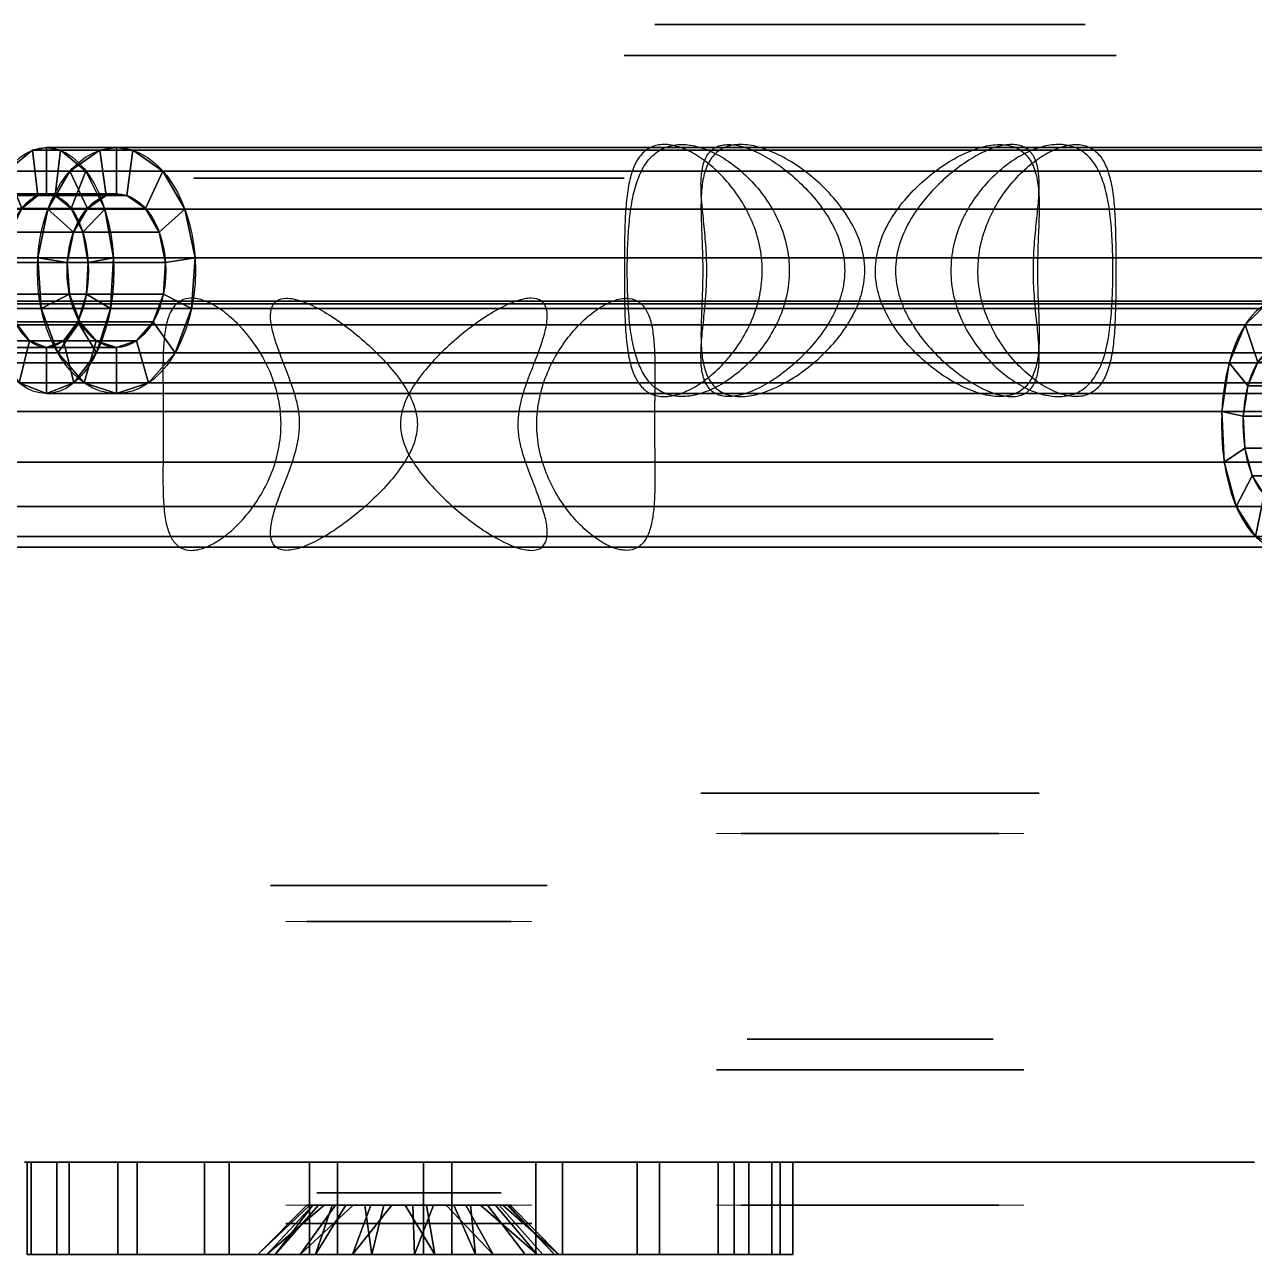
# Model space of a CAD drawing. Header units: millimetres. Extents: x -143 to 264, y -114 to 61.
# Drawn here: x -118.52 to -78.52, y 15.17 to 55.17 of the extents above; entities that cross this region are included whole.
import ezdxf
from ezdxf.lldxf.tags import DXFTag

# ---------------------------------------------------------------- set-up
doc = ezdxf.new("R2010")
doc.units = ezdxf.units.MM
doc.layers.add('1', color=7, linetype='Continuous', true_color=0xffffff)
tags = doc.linetypes.add('DASHED', pattern=[25.72, 12.86, -12.86]).pattern_tags.tags
tags[6:7] = [DXFTag(74, 4), DXFTag(75, 0), DXFTag(340, '0'), DXFTag(46, 0.0), DXFTag(50, 0.0), DXFTag(44, 0.0), DXFTag(45, 0.0)]
tags[4:5] = [DXFTag(74, 4), DXFTag(75, 0), DXFTag(340, '0'), DXFTag(46, 0.0), DXFTag(50, 0.0), DXFTag(44, 0.0), DXFTag(45, 0.0)]

# ---------------------------------------------------------------- blocks, each defined once
blk = doc.blocks.new('UG_SURFACE_013')
at = {"layer": '1', "color": 161, "linetype": 'Continuous', "lineweight": 25}
for points in [[(-1.236068, 3.804226, 32.000002), (-2.676522, 2.972579, 32.000002), (-1.672826, 1.857862, 32.000002), (-0.772542, 2.377641, 32.000002)], [(-2.676522, 2.972579, -32.000002), (-2.676522, 2.972579, 32.000002), (-1.236068, 3.804226, 32.000002), (-1.236068, 3.804226, -32.000002)], [(-0.772542, 2.377641, -32.000002), (-1.672826, 1.857862, -32.000002), (-2.676522, 2.972579, -32.000002), (-1.236068, 3.804226, -32.000002)], [(-0.772542, 2.377641, 32.000002), (0.261321, 2.486305, 32.000002), (0.418114, 3.978088, 32.000002), (-1.236068, 3.804226, 32.000002)], [(-1.236068, 3.804226, -32.000002), (-1.236068, 3.804226, 32.000002), (0.418114, 3.978088, 32.000002), (0.418114, 3.978088, -32.000002)], [(-1.236068, 3.804226, -32.000002), (0.418114, 3.978088, -32.000002), (0.261321, 2.486305, -32.000002), (-0.772542, 2.377641, -32.000002)], [(2, 3.464102, 32.000002), (0.418114, 3.978088, 32.000002), (0.261321, 2.486305, 32.000002), (1.25, 2.165064, 32.000002)], [(1.25, 2.165064, -32.000002), (0.261321, 2.486305, -32.000002), (0.418114, 3.978088, -32.000002), (2, 3.464102, -32.000002)], [(0.418114, 3.978088, -32.000002), (0.418114, 3.978088, 32.000002), (2, 3.464102, 32.000002), (2, 3.464102, -32.000002)], [(1.25, 2.165064, 32.000002), (2.022543, 1.469463, 32.000002), (3.236068, 2.351141, 32.000002), (2, 3.464102, 32.000002)], [(2, 3.464102, -32.000002), (3.236068, 2.351141, -32.000002), (2.022543, 1.469463, -32.000002), (1.25, 2.165064, -32.000002)], [(2, 3.464102, -32.000002), (2, 3.464102, 32.000002), (3.236068, 2.351141, 32.000002), (3.236068, 2.351141, -32.000002)], [(-2.283864, 1.016842, 32.000002), (-1.672826, 1.857862, 32.000002), (-2.676522, 2.972579, 32.000002), (-3.654182, 1.626947, 32.000002)], [(-3.654182, 1.626947, -32.000002), (-3.654182, 1.626947, 32.000002), (-2.676522, 2.972579, 32.000002), (-2.676522, 2.972579, -32.000002)], [(-3.654182, 1.626947, -32.000002), (-2.676522, 2.972579, -32.000002), (-1.672826, 1.857862, -32.000002), (-2.283864, 1.016842, -32.000002)], [(1.25, 2.165064, 39.999999), (0.261321, 2.486305, 39.999999), (-0.772542, 2.377641, 39.999999), (0, 0, 39.999999)], [(-0.772542, 2.377641, 32.000002), (-0.772542, 2.377641, 39.999999), (0.261321, 2.486305, 39.999999), (0.261321, 2.486305, 32.000002)], [(-0.772542, 2.377641, -39.999999), (-0.772542, 2.377641, -32.000002), (0.261321, 2.486305, -32.000002), (0.261321, 2.486305, -39.999999)], [(-0.772542, 2.377641, -39.999999), (0.261321, 2.486305, -39.999999), (1.25, 2.165064, -39.999999), (0, 0, -39.999999)], [(0.261321, 2.486305, 32.000002), (0.261321, 2.486305, 39.999999), (1.25, 2.165064, 39.999999), (1.25, 2.165064, 32.000002)], [(0.261321, 2.486305, -39.999999), (0.261321, 2.486305, -32.000002), (1.25, 2.165064, -32.000002), (1.25, 2.165064, -39.999999)], [(-0.772542, 2.377641, 39.999999), (-1.672826, 1.857862, 39.999999), (-2.283864, 1.016842, 39.999999), (0, 0, 39.999999)], [(-2.283864, 1.016842, -39.999999), (-1.672826, 1.857862, -39.999999), (-0.772542, 2.377641, -39.999999), (0, 0, -39.999999)], [(-1.672826, 1.857862, 32.000002), (-1.672826, 1.857862, 39.999999), (-0.772542, 2.377641, 39.999999), (-0.772542, 2.377641, 32.000002)], [(-1.672826, 1.857862, -39.999999), (-1.672826, 1.857862, -32.000002), (-0.772542, 2.377641, -32.000002), (-0.772542, 2.377641, -39.999999)], [(0, 0, 39.999999), (2.445369, 0.519779, 39.999999), (2.022543, 1.469463, 39.999999), (1.25, 2.165064, 39.999999)], [(1.25, 2.165064, -39.999999), (2.022543, 1.469463, -39.999999), (2.445369, 0.519779, -39.999999), (0, 0, -39.999999)], [(1.25, 2.165064, 32.000002), (1.25, 2.165064, 39.999999), (2.022543, 1.469463, 39.999999), (2.022543, 1.469463, 32.000002)], [(1.25, 2.165064, -39.999999), (1.25, 2.165064, -32.000002), (2.022543, 1.469463, -32.000002), (2.022543, 1.469463, -39.999999)], [(3.91259, 0.831647, 32.000002), (3.236068, 2.351141, 32.000002), (2.022543, 1.469463, 32.000002), (2.445369, 0.519779, 32.000002)], [(2.445369, 0.519779, -32.000002), (2.022543, 1.469463, -32.000002), (3.236068, 2.351141, -32.000002), (3.91259, 0.831647, -32.000002)], [(3.236068, 2.351141, -32.000002), (3.236068, 2.351141, 32.000002), (3.91259, 0.831647, 32.000002), (3.91259, 0.831647, -32.000002)], [(-3.654182, 1.626947, 32.000002), (-4, 0, 32.000002), (-2.5, 0, 32.000002), (-2.283864, 1.016842, 32.000002)], [(-4, 0, -32.000002), (-4, 0, 32.000002), (-3.654182, 1.626947, 32.000002), (-3.654182, 1.626947, -32.000002)], [(-2.283864, 1.016842, -32.000002), (-2.5, 0, -32.000002), (-4, 0, -32.000002), (-3.654182, 1.626947, -32.000002)], [(-2.283864, 1.016842, 32.000002), (-2.283864, 1.016842, 39.999999), (-1.672826, 1.857862, 39.999999), (-1.672826, 1.857862, 32.000002)], [(-2.283864, 1.016842, -39.999999), (-2.283864, 1.016842, -32.000002), (-1.672826, 1.857862, -32.000002), (-1.672826, 1.857862, -39.999999)], [(2.022543, 1.469463, 32.000002), (2.022543, 1.469463, 39.999999), (2.445369, 0.519779, 39.999999), (2.445369, 0.519779, 32.000002)], [(2.022543, 1.469463, -39.999999), (2.022543, 1.469463, -32.000002), (2.445369, 0.519779, -32.000002), (2.445369, 0.519779, -39.999999)], [(-2.283864, 1.016842, 39.999999), (-2.5, 0, 39.999999), (-2.283864, -1.016842, 39.999999), (0, 0, 39.999999)], [(-2.5, 0, 32.000002), (-2.5, 0, 39.999999), (-2.283864, 1.016842, 39.999999), (-2.283864, 1.016842, 32.000002)], [(-2.5, 0, -39.999999), (-2.5, 0, -32.000002), (-2.283864, 1.016842, -32.000002), (-2.283864, 1.016842, -39.999999)], [(-2.283864, -1.016842, -39.999999), (-2.5, 0, -39.999999), (-2.283864, 1.016842, -39.999999), (0, 0, -39.999999)], [(2.445369, 0.519779, 32.000002), (2.5, 0, 32.000002), (4, 0, 32.000002), (3.91259, 0.831647, 32.000002)], [(2.5, 0, -32.000002), (2.445369, 0.519779, -32.000002), (3.91259, 0.831647, -32.000002), (4, 0, -32.000002)], [(4, 0, -32.000002), (3.91259, 0.831647, -32.000002), (3.91259, 0.831647, 32.000002), (4, 0, 32.000002)], [(2.445369, -0.519779, 39.999999), (2.5, 0, 39.999999), (2.445369, 0.519779, 39.999999), (0, 0, 39.999999)], [(2.445369, 0.519779, -39.999999), (2.5, 0, -39.999999), (2.445369, -0.519779, -39.999999), (0, 0, -39.999999)], [(2.5, 0, 32.000002), (2.445369, 0.519779, 32.000002), (2.445369, 0.519779, 39.999999), (2.5, 0, 39.999999)], [(2.5, 0, -39.999999), (2.445369, 0.519779, -39.999999), (2.445369, 0.519779, -32.000002), (2.5, 0, -32.000002)], [(-4, 0, 32.000002), (-3.654182, -1.626947, 32.000002), (-2.283864, -1.016842, 32.000002), (-2.5, 0, 32.000002)], [(-3.654182, -1.626947, -32.000002), (-3.654182, -1.626947, 32.000002), (-4, 0, 32.000002), (-4, 0, -32.000002)], [(-3.654182, -1.626947, -32.000002), (-4, 0, -32.000002), (-2.5, 0, -32.000002), (-2.283864, -1.016842, -32.000002)], [(-2.283864, -1.016842, 32.000002), (-2.283864, -1.016842, 39.999999), (-2.5, 0, 39.999999), (-2.5, 0, 32.000002)], [(-2.283864, -1.016842, -39.999999), (-2.283864, -1.016842, -32.000002), (-2.5, 0, -32.000002), (-2.5, 0, -39.999999)], [(-2.283864, -1.016842, 39.999999), (-1.672826, -1.857862, 39.999999), (-0.772542, -2.377641, 39.999999), (0, 0, 39.999999)], [(-0.772542, -2.377641, -39.999999), (-1.672826, -1.857862, -39.999999), (-2.283864, -1.016842, -39.999999), (0, 0, -39.999999)], [(-0.772542, -2.377641, 39.999999), (0.261321, -2.486305, 39.999999), (1.25, -2.165064, 39.999999), (0, 0, 39.999999)], [(1.25, -2.165064, -39.999999), (0.261321, -2.486305, -39.999999), (-0.772542, -2.377641, -39.999999), (0, 0, -39.999999)], [(1.25, -2.165064, 39.999999), (2.022543, -1.469463, 39.999999), (2.445369, -0.519779, 39.999999), (0, 0, 39.999999)], [(0, 0, -39.999999), (2.445369, -0.519779, -39.999999), (2.022543, -1.469463, -39.999999), (1.25, -2.165064, -39.999999)], [(2.5, 0, 39.999999), (2.445369, -0.519779, 39.999999), (2.445369, -0.519779, 32.000002), (2.5, 0, 32.000002)], [(3.91259, -0.831647, 32.000002), (4, 0, 32.000002), (2.5, 0, 32.000002), (2.445369, -0.519779, 32.000002)], [(4, 0, -32.000002), (3.91259, -0.831647, -32.000002), (2.445369, -0.519779, -32.000002), (2.5, 0, -32.000002)], [(2.5, 0, -32.000002), (2.445369, -0.519779, -32.000002), (2.445369, -0.519779, -39.999999), (2.5, 0, -39.999999)], [(4, 0, 32.000002), (3.91259, -0.831647, 32.000002), (3.91259, -0.831647, -32.000002), (4, 0, -32.000002)], [(2.445369, -0.519779, 32.000002), (2.445369, -0.519779, 39.999999), (2.022543, -1.469463, 39.999999), (2.022543, -1.469463, 32.000002)], [(2.445369, -0.519779, 32.000002), (2.022543, -1.469463, 32.000002), (3.236068, -2.351141, 32.000002), (3.91259, -0.831647, 32.000002)], [(3.91259, -0.831647, -32.000002), (3.236068, -2.351141, -32.000002), (2.022543, -1.469463, -32.000002), (2.445369, -0.519779, -32.000002)], [(2.445369, -0.519779, -39.999999), (2.445369, -0.519779, -32.000002), (2.022543, -1.469463, -32.000002), (2.022543, -1.469463, -39.999999)], [(-1.672826, -1.857862, 32.000002), (-2.283864, -1.016842, 32.000002), (-3.654182, -1.626947, 32.000002), (-2.676522, -2.972579, 32.000002)], [(-2.676522, -2.972579, -32.000002), (-3.654182, -1.626947, -32.000002), (-2.283864, -1.016842, -32.000002), (-1.672826, -1.857862, -32.000002)], [(-1.672826, -1.857862, 32.000002), (-1.672826, -1.857862, 39.999999), (-2.283864, -1.016842, 39.999999), (-2.283864, -1.016842, 32.000002)], [(-1.672826, -1.857862, -39.999999), (-1.672826, -1.857862, -32.000002), (-2.283864, -1.016842, -32.000002), (-2.283864, -1.016842, -39.999999)], [(3.91259, -0.831647, -32.000002), (3.91259, -0.831647, 32.000002), (3.236068, -2.351141, 32.000002), (3.236068, -2.351141, -32.000002)], [(2.022543, -1.469463, 32.000002), (2.022543, -1.469463, 39.999999), (1.25, -2.165064, 39.999999), (1.25, -2.165064, 32.000002)], [(2, -3.464102, 32.000002), (3.236068, -2.351141, 32.000002), (2.022543, -1.469463, 32.000002), (1.25, -2.165064, 32.000002)], [(1.25, -2.165064, -32.000002), (2.022543, -1.469463, -32.000002), (3.236068, -2.351141, -32.000002), (2, -3.464102, -32.000002)], [(2.022543, -1.469463, -39.999999), (2.022543, -1.469463, -32.000002), (1.25, -2.165064, -32.000002), (1.25, -2.165064, -39.999999)], [(-2.676522, -2.972579, -32.000002), (-2.676522, -2.972579, 32.000002), (-3.654182, -1.626947, 32.000002), (-3.654182, -1.626947, -32.000002)], [(-0.772542, -2.377641, 32.000002), (-1.672826, -1.857862, 32.000002), (-2.676522, -2.972579, 32.000002), (-1.236068, -3.804226, 32.000002)], [(-1.236068, -3.804226, -32.000002), (-2.676522, -2.972579, -32.000002), (-1.672826, -1.857862, -32.000002), (-0.772542, -2.377641, -32.000002)], [(-0.772542, -2.377641, 32.000002), (-0.772542, -2.377641, 39.999999), (-1.672826, -1.857862, 39.999999), (-1.672826, -1.857862, 32.000002)], [(-0.772542, -2.377641, -39.999999), (-0.772542, -2.377641, -32.000002), (-1.672826, -1.857862, -32.000002), (-1.672826, -1.857862, -39.999999)], [(-1.236068, -3.804226, 32.000002), (0.418114, -3.978088, 32.000002), (0.261321, -2.486305, 32.000002), (-0.772542, -2.377641, 32.000002)], [(-0.772542, -2.377641, -32.000002), (0.261321, -2.486305, -32.000002), (0.418114, -3.978088, -32.000002), (-1.236068, -3.804226, -32.000002)], [(0.261321, -2.486305, 32.000002), (0.261321, -2.486305, 39.999999), (-0.772542, -2.377641, 39.999999), (-0.772542, -2.377641, 32.000002)], [(0.261321, -2.486305, -39.999999), (0.261321, -2.486305, -32.000002), (-0.772542, -2.377641, -32.000002), (-0.772542, -2.377641, -39.999999)], [(1.25, -2.165064, 32.000002), (1.25, -2.165064, 39.999999), (0.261321, -2.486305, 39.999999), (0.261321, -2.486305, 32.000002)], [(1.25, -2.165064, 32.000002), (0.261321, -2.486305, 32.000002), (0.418114, -3.978088, 32.000002), (2, -3.464102, 32.000002)], [(2, -3.464102, -32.000002), (0.418114, -3.978088, -32.000002), (0.261321, -2.486305, -32.000002), (1.25, -2.165064, -32.000002)], [(1.25, -2.165064, -39.999999), (1.25, -2.165064, -32.000002), (0.261321, -2.486305, -32.000002), (0.261321, -2.486305, -39.999999)], [(3.236068, -2.351141, -32.000002), (3.236068, -2.351141, 32.000002), (2, -3.464102, 32.000002), (2, -3.464102, -32.000002)], [(-1.236068, -3.804226, -32.000002), (-1.236068, -3.804226, 32.000002), (-2.676522, -2.972579, 32.000002), (-2.676522, -2.972579, -32.000002)], [(2, -3.464102, -32.000002), (2, -3.464102, 32.000002), (0.418114, -3.978088, 32.000002), (0.418114, -3.978088, -32.000002)], [(0.418114, -3.978088, -32.000002), (0.418114, -3.978088, 32.000002), (-1.236068, -3.804226, 32.000002), (-1.236068, -3.804226, -32.000002)]]:
    blk.add_3dface(points, dxfattribs=at)
blk = doc.blocks.new('1060-0319_001_BODY')
at = {"layer": '1', "color": 161, "linetype": 'Continuous', "lineweight": 25}
for centre, radius in [((0, 0, 32), 4), ((0, 0, -32), 4), ((0, 0, -32), 2.5), ((0, 0, 40), 2.5), ((0, 0, -40), 2.5), ((0, 0, 32), 2.5)]:
    blk.add_circle(centre, radius, dxfattribs=at)
blk.add_blockref('UG_SURFACE_013', (0, 0), dxfattribs=at)
blk = doc.blocks.new('1059-0319_BODY')
at = {"layer": '1', "color": 51, "linetype": 'Continuous', "lineweight": 13}
blk.add_blockref('1060-0319_001_BODY', (0, 0), dxfattribs=at)
blk.add_blockref('1060-0319_001_BODY', (0, 0), dxfattribs=at)
blk.add_blockref('1060-0319_001_BODY', (0, 0), dxfattribs=at)
blk.add_blockref('1060-0319_001_BODY', (0, 0), dxfattribs=at)
blk.add_blockref('1060-0319_001_BODY', (0, 0), dxfattribs=at)
blk.add_blockref('1060-0319_001_BODY', (0, 0), dxfattribs=at)
blk = doc.blocks.new('3025-03')
at = {"layer": '1', "color": 71, "linetype": 'Continuous', "lineweight": 25}
for centre, radius in [((0, 0, 3), 12.5), ((0, 0, 3), 8), ((0, 0, 40), 7)]:
    blk.add_circle(centre, radius, dxfattribs=at)
at = {"layer": '1', "color": 71, "linetype": 'Continuous', "lineweight": 25, "extrusion": (0, 0, -1)}
for centre, radius in [((0, 0, -39), 8), ((0, 0, -15), 5.5), ((0, 0, -40), 5.5), ((0, 0, -1.6), 4.188), ((0, 0, -13.688), 4.188)]:
    blk.add_circle(centre, radius, dxfattribs=at)
at = {"layer": '1', "color": 51, "linetype": 'DASHED', "lineweight": 13}
for centre in [(0, 0, 13.688), (0, 0, 1.6)]:
    blk.add_circle(centre, 5, dxfattribs=at)
at = {"layer": '1', "color": 71, "linetype": 'Continuous', "lineweight": 25}
for points, knots in [([(-8, 0, 36.1), (-8, 0.276, 36.1), (-7.986, 0.546, 36.072), (-7.932, 1.077, 35.965), (-7.891, 1.34, 35.884), (-7.791, 1.835, 35.676), (-7.731, 2.068, 35.55), (-7.599, 2.51, 35.253), (-7.528, 2.715, 35.083), (-7.384, 3.086, 34.712), (-7.31, 3.255, 34.507), (-7.171, 3.551, 34.067), (-7.106, 3.676, 33.835), (-6.996, 3.882, 33.345), (-6.949, 3.964, 33.083), (-6.887, 4.072, 32.552), (-6.87, 4.099, 32.283), (-6.869, 4.1, 31.874), (-6.873, 4.094, 31.736), (-6.889, 4.067, 31.463), (-6.901, 4.047, 31.328), (-6.947, 3.967, 30.93), (-6.993, 3.888, 30.67), (-7.104, 3.681, 30.174), (-7.169, 3.555, 29.941), (-7.307, 3.261, 29.5), (-7.381, 3.091, 29.294), (-7.526, 2.721, 28.922), (-7.597, 2.518, 28.754), (-7.73, 2.075, 28.454), (-7.789, 1.841, 28.327), (-7.889, 1.35, 28.12), (-7.93, 1.09, 28.038), (-7.985, 0.555, 27.929), (-8, 0.285, 27.901), (-8, -0.26, 27.899), (-7.986, -0.537, 27.926), (-7.933, -1.07, 28.033), (-7.893, -1.328, 28.111), (-7.792, -1.829, 28.32), (-7.733, -2.063, 28.447), (-7.602, -2.503, 28.742), (-7.529, -2.711, 28.913), (-7.385, -3.083, 29.285), (-7.312, -3.25, 29.487), (-7.173, -3.547, 29.926), (-7.107, -3.675, 30.163), (-6.996, -3.881, 30.653), (-6.951, -3.961, 30.908), (-6.887, -4.071, 31.445), (-6.87, -4.099, 31.717), (-6.869, -4.1, 32.125), (-6.873, -4.094, 32.261), (-6.889, -4.067, 32.533), (-6.901, -4.047, 32.67), (-6.947, -3.967, 33.071), (-6.993, -3.888, 33.328), (-7.104, -3.681, 33.825), (-7.169, -3.554, 34.061), (-7.307, -3.26, 34.5), (-7.382, -3.091, 34.707), (-7.527, -2.718, 35.081), (-7.598, -2.515, 35.249), (-7.729, -2.076, 35.545), (-7.79, -1.837, 35.675), (-7.89, -1.344, 35.883), (-7.93, -1.087, 35.963), (-7.985, -0.553, 36.072), (-8, -0.276, 36.1), (-8, 0, 36.1)], [0, 0, 0, 0, 0.03125, 0.03125, 0.0625, 0.0625, 0.09375, 0.09375, 0.125, 0.125, 0.15625, 0.15625, 0.1875, 0.1875, 0.21875, 0.21875, 0.25, 0.25, 0.265625, 0.265625, 0.28125, 0.28125, 0.3125, 0.3125, 0.34375, 0.34375, 0.375, 0.375, 0.40625, 0.40625, 0.4375, 0.4375, 0.46875, 0.46875, 0.5, 0.5, 0.53125, 0.53125, 0.5625, 0.5625, 0.59375, 0.59375, 0.625, 0.625, 0.65625, 0.65625, 0.6875, 0.6875, 0.71875, 0.71875, 0.75, 0.75, 0.765625, 0.765625, 0.78125, 0.78125, 0.8125, 0.8125, 0.84375, 0.84375, 0.875, 0.875, 0.90625, 0.90625, 0.9375, 0.9375, 0.96875, 0.96875, 1, 1, 1, 1]), ([(-5.5, 0, 36.1), (-5.5, -0.284, 36.1), (-5.478, -0.561, 36.071), (-5.395, -1.103, 35.958), (-5.333, -1.37, 35.874), (-5.181, -1.865, 35.661), (-5.089, -2.099, 35.532), (-4.887, -2.534, 35.234), (-4.778, -2.732, 35.068), (-4.552, -3.094, 34.703), (-4.435, -3.258, 34.502), (-4.21, -3.544, 34.077), (-4.101, -3.667, 33.852), (-3.906, -3.874, 33.367), (-3.821, -3.957, 33.108), (-3.701, -4.069, 32.571), (-3.667, -4.1, 32.287), (-3.666, -4.1, 31.867), (-3.674, -4.093, 31.728), (-3.705, -4.065, 31.45), (-3.728, -4.044, 31.31), (-3.817, -3.961, 30.905), (-3.901, -3.879, 30.647), (-4.096, -3.673, 30.159), (-4.205, -3.55, 29.932), (-4.43, -3.265, 29.506), (-4.548, -3.101, 29.305), (-4.774, -2.74, 28.939), (-4.883, -2.543, 28.773), (-5.084, -2.113, 28.476), (-5.177, -1.876, 28.345), (-5.33, -1.381, 28.13), (-5.392, -1.12, 28.046), (-5.477, -0.571, 27.93), (-5.499, -0.294, 27.901), (-5.501, 0.266, 27.899), (-5.479, 0.551, 27.928), (-5.397, 1.095, 28.039), (-5.336, 1.36, 28.123), (-5.183, 1.859, 28.336), (-5.092, 2.092, 28.464), (-4.89, 2.528, 28.762), (-4.78, 2.729, 28.929), (-4.555, 3.091, 29.294), (-4.437, 3.255, 29.494), (-4.211, 3.543, 29.921), (-4.102, 3.667, 30.147), (-3.956, 3.821, 30.508), (-3.911, 3.868, 30.633), (-3.828, 3.949, 30.89), (-3.792, 3.984, 31.024), (-3.731, 4.041, 31.293), (-3.708, 4.063, 31.43), (-3.675, 4.092, 31.708), (-3.666, 4.1, 31.851), (-3.666, 4.1, 32.276), (-3.698, 4.072, 32.553), (-3.818, 3.96, 33.099), (-3.902, 3.879, 33.355), (-4.096, 3.673, 33.841), (-4.207, 3.547, 34.072), (-4.433, 3.261, 34.499), (-4.549, 3.099, 34.696), (-4.775, 2.738, 35.063), (-4.886, 2.536, 35.232), (-5.086, 2.106, 35.528), (-5.177, 1.875, 35.656), (-5.331, 1.379, 35.871), (-5.393, 1.112, 35.956), (-5.456, 0.704, 36.041), (-5.473, 0.566, 36.063), (-5.494, 0.285, 36.092), (-5.5, 0.142, 36.1), (-5.5, 0, 36.1)], [0, 0, 0, 0, 0.03125, 0.03125, 0.0625, 0.0625, 0.09375, 0.09375, 0.125, 0.125, 0.15625, 0.15625, 0.1875, 0.1875, 0.21875, 0.21875, 0.25, 0.25, 0.265625, 0.265625, 0.28125, 0.28125, 0.3125, 0.3125, 0.34375, 0.34375, 0.375, 0.375, 0.40625, 0.40625, 0.4375, 0.4375, 0.46875, 0.46875, 0.5, 0.5, 0.53125, 0.53125, 0.5625, 0.5625, 0.59375, 0.59375, 0.625, 0.625, 0.65625, 0.65625, 0.6875, 0.6875, 0.703125, 0.703125, 0.71875, 0.71875, 0.734375, 0.734375, 0.75, 0.75, 0.78125, 0.78125, 0.8125, 0.8125, 0.84375, 0.84375, 0.875, 0.875, 0.90625, 0.90625, 0.9375, 0.9375, 0.96875, 0.96875, 0.984375, 0.984375, 1, 1, 1, 1]), ([(5.5, 0, 36.1), (5.5, 0.284, 36.1), (5.478, 0.561, 36.071), (5.395, 1.103, 35.958), (5.333, 1.37, 35.874), (5.181, 1.865, 35.661), (5.089, 2.099, 35.532), (4.887, 2.534, 35.234), (4.778, 2.732, 35.068), (4.552, 3.094, 34.703), (4.435, 3.258, 34.502), (4.21, 3.544, 34.077), (4.101, 3.667, 33.852), (3.906, 3.874, 33.367), (3.821, 3.957, 33.108), (3.701, 4.069, 32.571), (3.667, 4.1, 32.287), (3.666, 4.1, 31.867), (3.674, 4.093, 31.728), (3.705, 4.065, 31.45), (3.728, 4.044, 31.31), (3.817, 3.961, 30.905), (3.901, 3.879, 30.647), (4.096, 3.673, 30.159), (4.205, 3.55, 29.932), (4.43, 3.265, 29.506), (4.548, 3.101, 29.305), (4.774, 2.74, 28.939), (4.883, 2.543, 28.773), (5.084, 2.113, 28.476), (5.177, 1.876, 28.345), (5.33, 1.381, 28.13), (5.392, 1.12, 28.046), (5.477, 0.571, 27.93), (5.499, 0.294, 27.901), (5.501, -0.266, 27.899), (5.479, -0.551, 27.928), (5.397, -1.095, 28.039), (5.336, -1.36, 28.123), (5.183, -1.859, 28.336), (5.092, -2.092, 28.464), (4.89, -2.528, 28.762), (4.78, -2.729, 28.929), (4.555, -3.091, 29.294), (4.437, -3.255, 29.494), (4.211, -3.543, 29.921), (4.102, -3.667, 30.147), (3.956, -3.821, 30.508), (3.911, -3.868, 30.633), (3.828, -3.949, 30.89), (3.792, -3.984, 31.024), (3.731, -4.041, 31.293), (3.708, -4.063, 31.43), (3.675, -4.092, 31.708), (3.666, -4.1, 31.851), (3.666, -4.1, 32.276), (3.698, -4.072, 32.553), (3.818, -3.96, 33.099), (3.902, -3.879, 33.355), (4.096, -3.673, 33.841), (4.207, -3.547, 34.072), (4.433, -3.261, 34.499), (4.549, -3.099, 34.696), (4.775, -2.738, 35.063), (4.886, -2.536, 35.232), (5.086, -2.106, 35.528), (5.177, -1.875, 35.656), (5.331, -1.379, 35.871), (5.393, -1.112, 35.956), (5.456, -0.704, 36.041), (5.473, -0.566, 36.063), (5.494, -0.285, 36.092), (5.5, -0.142, 36.1), (5.5, 0, 36.1)], [0, 0, 0, 0, 0.03125, 0.03125, 0.0625, 0.0625, 0.09375, 0.09375, 0.125, 0.125, 0.15625, 0.15625, 0.1875, 0.1875, 0.21875, 0.21875, 0.25, 0.25, 0.265625, 0.265625, 0.28125, 0.28125, 0.3125, 0.3125, 0.34375, 0.34375, 0.375, 0.375, 0.40625, 0.40625, 0.4375, 0.4375, 0.46875, 0.46875, 0.5, 0.5, 0.53125, 0.53125, 0.5625, 0.5625, 0.59375, 0.59375, 0.625, 0.625, 0.65625, 0.65625, 0.6875, 0.6875, 0.703125, 0.703125, 0.71875, 0.71875, 0.734375, 0.734375, 0.75, 0.75, 0.78125, 0.78125, 0.8125, 0.8125, 0.84375, 0.84375, 0.875, 0.875, 0.90625, 0.90625, 0.9375, 0.9375, 0.96875, 0.96875, 0.984375, 0.984375, 1, 1, 1, 1]), ([(8, 0, 27.9), (8, 0.276, 27.9), (7.986, 0.546, 27.928), (7.932, 1.077, 28.035), (7.891, 1.34, 28.116), (7.791, 1.835, 28.324), (7.731, 2.068, 28.45), (7.599, 2.51, 28.747), (7.528, 2.715, 28.917), (7.384, 3.086, 29.288), (7.31, 3.255, 29.493), (7.171, 3.551, 29.933), (7.106, 3.676, 30.165), (6.996, 3.882, 30.655), (6.949, 3.964, 30.917), (6.887, 4.072, 31.448), (6.87, 4.099, 31.717), (6.869, 4.1, 32.126), (6.873, 4.094, 32.264), (6.889, 4.067, 32.537), (6.901, 4.047, 32.672), (6.947, 3.967, 33.07), (6.993, 3.888, 33.33), (7.104, 3.681, 33.826), (7.169, 3.555, 34.059), (7.307, 3.261, 34.5), (7.381, 3.091, 34.706), (7.526, 2.721, 35.078), (7.597, 2.518, 35.246), (7.73, 2.075, 35.546), (7.789, 1.841, 35.673), (7.889, 1.35, 35.88), (7.93, 1.09, 35.962), (7.985, 0.555, 36.071), (8, 0.285, 36.099), (8, -0.26, 36.101), (7.986, -0.537, 36.074), (7.933, -1.07, 35.967), (7.893, -1.328, 35.889), (7.792, -1.829, 35.68), (7.733, -2.063, 35.553), (7.602, -2.503, 35.258), (7.529, -2.711, 35.087), (7.385, -3.083, 34.715), (7.312, -3.25, 34.513), (7.173, -3.547, 34.074), (7.107, -3.675, 33.837), (6.996, -3.881, 33.347), (6.951, -3.961, 33.092), (6.887, -4.071, 32.555), (6.87, -4.099, 32.283), (6.869, -4.1, 31.875), (6.873, -4.094, 31.739), (6.889, -4.067, 31.467), (6.901, -4.047, 31.33), (6.947, -3.967, 30.929), (6.993, -3.888, 30.672), (7.104, -3.681, 30.175), (7.169, -3.554, 29.939), (7.307, -3.26, 29.5), (7.382, -3.091, 29.293), (7.527, -2.718, 28.919), (7.598, -2.515, 28.751), (7.729, -2.076, 28.455), (7.79, -1.837, 28.325), (7.89, -1.344, 28.117), (7.93, -1.087, 28.037), (7.985, -0.553, 27.928), (8, -0.276, 27.9), (8, 0, 27.9)], [0, 0, 0, 0, 0.03125, 0.03125, 0.0625, 0.0625, 0.09375, 0.09375, 0.125, 0.125, 0.15625, 0.15625, 0.1875, 0.1875, 0.21875, 0.21875, 0.25, 0.25, 0.265625, 0.265625, 0.28125, 0.28125, 0.3125, 0.3125, 0.34375, 0.34375, 0.375, 0.375, 0.40625, 0.40625, 0.4375, 0.4375, 0.46875, 0.46875, 0.5, 0.5, 0.53125, 0.53125, 0.5625, 0.5625, 0.59375, 0.59375, 0.625, 0.625, 0.65625, 0.65625, 0.6875, 0.6875, 0.71875, 0.71875, 0.75, 0.75, 0.765625, 0.765625, 0.78125, 0.78125, 0.8125, 0.8125, 0.84375, 0.84375, 0.875, 0.875, 0.90625, 0.90625, 0.9375, 0.9375, 0.96875, 0.96875, 1, 1, 1, 1])]:
    blk.add_open_spline(points, degree=3, knots=knots, dxfattribs=at)
at = {"layer": '1', "color": 71, "linetype": 'Continuous', "lineweight": 13, "extrusion": (-1, 0, 0), "rotation": 90}
blk.add_blockref('1059-0319_BODY', (0, 32), dxfattribs=at)
blk.add_blockref('1059-0319_BODY', (0, 32), dxfattribs=at)
blk = doc.blocks.new('3048-03_d12x047')
at = {"layer": '1', "color": 21, "linetype": 'Continuous', "lineweight": 25, "extrusion": (0, 0, -1)}
blk.add_circle((0, 0, -56), 5, dxfattribs=at)
at = {"layer": '1', "color": 51, "linetype": 'DASHED', "lineweight": 13}
blk.add_circle((0, 0, 56), 4.08, dxfattribs=at)
at = {"layer": '1', "color": 21, "linetype": 'Continuous', "lineweight": 25}
blk.add_circle((0, 0, 57), 4, dxfattribs=at)
blk = doc.blocks.new('UG_SURFACE_026')
at = {"layer": '1', "color": 71, "linetype": 'Continuous', "lineweight": 25}
for points in [[(-4.566763, 11.635922), (-4.566763, 11.635922, 3), (-0.934126, 12.465048, 3), (-0.934126, 12.465048)], [(-0.934126, 12.465048), (-0.934126, 12.465048, 3), (2.781512, 12.186599, 3), (2.781512, 12.186599)], [(2.781512, 12.186599), (2.781512, 12.186599, 3), (6.25, 10.825317, 3), (6.25, 10.825317)], [(-7.793623, 9.772894), (-7.793623, 9.772894, 3), (-4.566763, 11.635922, 3), (-4.566763, 11.635922)], [(6.25, 10.825317), (6.25, 10.825317, 3), (9.163149, 8.502159, 3), (9.163149, 8.502159)], [(-10.327985, 7.041501), (-10.327985, 7.041501, 3), (-7.793623, 9.772894, 3), (-7.793623, 9.772894)], [(9.163149, 8.502159), (9.163149, 8.502159, 3), (11.26211, 5.423547, 3), (11.26211, 5.423547)], [(-11.94466, 3.68444), (-11.94466, 3.68444, 3), (-10.327985, 7.041501, 3), (-10.327985, 7.041501)], [(11.26211, 5.423547), (11.26211, 5.423547, 3), (12.360386, 1.863028, 3), (12.360386, 1.863028)], [(-0.339809, 3.233065, 1.6), (-1.027018, 3.160836, 1.6), (-1.521445, 4.682527), (0.514646, 4.896529)], [(0.514646, 4.896529), (0.3474, 3.305294, 1.6), (-0.339809, 3.233065, 1.6)], [(1.004575, 3.091764, 1.6), (0.3474, 3.305294, 1.6), (0.514646, 4.896529), (2.46175, 4.263876)], [(-1.625437, 2.815339, 1.6), (-2.223856, 2.469842, 1.6), (-3.294464, 3.658873), (-1.521445, 4.682527)], [(-1.521445, 4.682527), (-1.027018, 3.160836, 1.6), (-1.625437, 2.815339, 1.6)], [(2.46175, 4.263876), (1.66175, 2.878235, 1.6), (1.004575, 3.091764, 1.6)], [(2.175259, 2.41587, 1.6), (1.66175, 2.878235, 1.6), (2.46175, 4.263876), (3.983195, 2.893961)], [(-12.5, 0), (-12.5, 0, 3), (-11.94466, 3.68444, 3), (-11.94466, 3.68444)], [(-2.630012, 1.910815, 1.6), (-3.036168, 1.351789, 1.6), (-4.497841, 2.002568), (-3.294464, 3.658873)], [(-3.294464, 3.658873), (-2.223856, 2.469842, 1.6), (-2.630012, 1.910815, 1.6)], [(3.983195, 2.893961), (2.688768, 1.953504, 1.6), (2.175259, 2.41587, 1.6)], [(2.969821, 1.322249, 1.6), (2.688768, 1.953504, 1.6), (3.983195, 2.893961), (4.81591, 1.023653)], [(-3.179834, 0.675895, 1.6), (-3.3235, 0, 1.6), (-4.9235, 0), (-4.497841, 2.002568)], [(-4.497841, 2.002568), (-3.036168, 1.351789, 1.6), (-3.179834, 0.675895, 1.6)], [(12.5, 0), (12.360386, 1.863028), (12.360386, 1.863028, 3), (12.5, 0, 3)], [(4.81591, 1.023653), (3.250874, 0.690994, 1.6), (2.969821, 1.322249, 1.6)], [(3.3235, 0, 1.6), (3.250874, 0.690994, 1.6), (4.81591, 1.023653), (4.9235, 0)], [(-11.94466, -3.68444), (-11.94466, -3.68444, 3), (-12.5, 0, 3), (-12.5, 0)], [(-4.9235, 0), (-3.3235, 0, 1.6), (-3.179834, -0.675895, 1.6)], [(-3.179834, -0.675895, 1.6), (-3.036168, -1.351789, 1.6), (-4.497841, -2.002568), (-4.9235, 0)], [(4.9235, 0), (4.81591, -1.023653), (3.250874, -0.690994, 1.6), (3.3235, 0, 1.6)], [(12.5, 0, 3), (12.360386, -1.863028, 3), (12.360386, -1.863028), (12.5, 0)], [(2.969821, -1.322249, 1.6), (3.250874, -0.690994, 1.6), (4.81591, -1.023653), (3.983195, -2.893961)], [(-4.497841, -2.002568), (-3.036168, -1.351789, 1.6), (-2.630012, -1.910815, 1.6)], [(3.983195, -2.893961), (2.688768, -1.953504, 1.6), (2.969821, -1.322249, 1.6)], [(-2.630012, -1.910815, 1.6), (-2.223856, -2.469842, 1.6), (-3.294464, -3.658873), (-4.497841, -2.002568)], [(2.175259, -2.41587, 1.6), (2.688768, -1.953504, 1.6), (3.983195, -2.893961), (2.46175, -4.263876)], [(12.360386, -1.863028), (12.360386, -1.863028, 3), (11.26211, -5.423547, 3), (11.26211, -5.423547)], [(-3.294464, -3.658873), (-2.223856, -2.469842, 1.6), (-1.625437, -2.815339, 1.6)], [(2.46175, -4.263876), (1.66175, -2.878235, 1.6), (2.175259, -2.41587, 1.6)], [(-1.625437, -2.815339, 1.6), (-1.027018, -3.160836, 1.6), (-1.521445, -4.682527), (-3.294464, -3.658873)], [(-1.521445, -4.682527), (-1.027018, -3.160836, 1.6), (-0.339809, -3.233065, 1.6)], [(0.514646, -4.896529), (0.3474, -3.305294, 1.6), (1.004575, -3.091764, 1.6)], [(1.004575, -3.091764, 1.6), (1.66175, -2.878235, 1.6), (2.46175, -4.263876), (0.514646, -4.896529)], [(-0.339809, -3.233065, 1.6), (0.3474, -3.305294, 1.6), (0.514646, -4.896529), (-1.521445, -4.682527)], [(-10.327985, -7.041501), (-10.327985, -7.041501, 3), (-11.94466, -3.68444, 3), (-11.94466, -3.68444)], [(11.26211, -5.423547), (11.26211, -5.423547, 3), (9.163149, -8.502159, 3), (9.163149, -8.502159)], [(-7.793623, -9.772894), (-7.793623, -9.772894, 3), (-10.327985, -7.041501, 3), (-10.327985, -7.041501)], [(9.163149, -8.502159), (9.163149, -8.502159, 3), (6.25, -10.825317, 3), (6.25, -10.825317)], [(-4.566763, -11.635922), (-4.566763, -11.635922, 3), (-7.793623, -9.772894, 3), (-7.793623, -9.772894)], [(6.25, -10.825317), (6.25, -10.825317, 3), (2.781512, -12.186599, 3), (2.781512, -12.186599)], [(-0.934126, -12.465048), (-0.934126, -12.465048, 3), (-4.566763, -11.635922, 3), (-4.566763, -11.635922)], [(2.781512, -12.186599), (2.781512, -12.186599, 3), (-0.934126, -12.465048, 3), (-0.934126, -12.465048)]]:
    blk.add_3dface(points, dxfattribs=at)
blk = doc.blocks.new('3025-02_BODY')
at = {"layer": '1', "color": 71, "linetype": 'Continuous', "lineweight": 25}
for centre, radius in [((0, 0, 3), 12.5), ((0, 0, 3), 8), ((0, 0, 35), 7)]:
    blk.add_circle(centre, radius, dxfattribs=at)
at = {"layer": '1', "color": 71, "linetype": 'Continuous', "lineweight": 25, "extrusion": (0, 0, -1)}
for centre, radius in [((0, 0, -34), 8), ((0, 0, -12), 4.5), ((0, 0, -35), 4.5), ((0, 0, -10.823), 3.324), ((0, 0, -1.6), 3.324)]:
    blk.add_circle(centre, radius, dxfattribs=at)
at = {"layer": '1', "color": 51, "linetype": 'DASHED', "lineweight": 13}
for centre in [(0, 0, 10.823), (0, 0, 1.6)]:
    blk.add_circle(centre, 4, dxfattribs=at)
at = {"layer": '1', "color": 71, "linetype": 'Continuous', "lineweight": 25}
for points, knots in [([(-8, 0, 31.1), (-8, 0.276, 31.1), (-7.986, 0.546, 31.072), (-7.932, 1.077, 30.965), (-7.891, 1.34, 30.884), (-7.791, 1.835, 30.676), (-7.731, 2.068, 30.55), (-7.599, 2.51, 30.253), (-7.528, 2.715, 30.083), (-7.384, 3.086, 29.712), (-7.31, 3.255, 29.507), (-7.171, 3.551, 29.067), (-7.106, 3.676, 28.835), (-6.996, 3.882, 28.345), (-6.949, 3.964, 28.083), (-6.887, 4.072, 27.552), (-6.87, 4.099, 27.283), (-6.869, 4.1, 26.874), (-6.873, 4.094, 26.736), (-6.889, 4.067, 26.463), (-6.901, 4.047, 26.328), (-6.947, 3.967, 25.93), (-6.993, 3.888, 25.67), (-7.104, 3.681, 25.174), (-7.169, 3.555, 24.941), (-7.307, 3.261, 24.5), (-7.381, 3.091, 24.294), (-7.526, 2.721, 23.922), (-7.597, 2.518, 23.754), (-7.73, 2.075, 23.454), (-7.789, 1.841, 23.327), (-7.889, 1.35, 23.12), (-7.93, 1.09, 23.038), (-7.985, 0.555, 22.929), (-8, 0.285, 22.901), (-8, -0.26, 22.899), (-7.986, -0.537, 22.926), (-7.933, -1.07, 23.033), (-7.893, -1.328, 23.111), (-7.792, -1.829, 23.32), (-7.733, -2.063, 23.447), (-7.602, -2.503, 23.742), (-7.529, -2.711, 23.913), (-7.385, -3.083, 24.285), (-7.312, -3.25, 24.487), (-7.173, -3.547, 24.926), (-7.107, -3.675, 25.163), (-6.996, -3.881, 25.653), (-6.951, -3.961, 25.908), (-6.887, -4.071, 26.445), (-6.87, -4.099, 26.717), (-6.869, -4.1, 27.125), (-6.873, -4.094, 27.261), (-6.889, -4.067, 27.533), (-6.901, -4.047, 27.67), (-6.947, -3.967, 28.071), (-6.993, -3.888, 28.328), (-7.104, -3.681, 28.825), (-7.169, -3.554, 29.061), (-7.307, -3.26, 29.5), (-7.382, -3.091, 29.707), (-7.527, -2.718, 30.081), (-7.598, -2.515, 30.249), (-7.729, -2.076, 30.545), (-7.79, -1.837, 30.675), (-7.89, -1.344, 30.883), (-7.93, -1.087, 30.963), (-7.985, -0.553, 31.072), (-8, -0.276, 31.1), (-8, 0, 31.1)], [0, 0, 0, 0, 0.03125, 0.03125, 0.0625, 0.0625, 0.09375, 0.09375, 0.125, 0.125, 0.15625, 0.15625, 0.1875, 0.1875, 0.21875, 0.21875, 0.25, 0.25, 0.265625, 0.265625, 0.28125, 0.28125, 0.3125, 0.3125, 0.34375, 0.34375, 0.375, 0.375, 0.40625, 0.40625, 0.4375, 0.4375, 0.46875, 0.46875, 0.5, 0.5, 0.53125, 0.53125, 0.5625, 0.5625, 0.59375, 0.59375, 0.625, 0.625, 0.65625, 0.65625, 0.6875, 0.6875, 0.71875, 0.71875, 0.75, 0.75, 0.765625, 0.765625, 0.78125, 0.78125, 0.8125, 0.8125, 0.84375, 0.84375, 0.875, 0.875, 0.90625, 0.90625, 0.9375, 0.9375, 0.96875, 0.96875, 1, 1, 1, 1]), ([(-4.5, 0, 31.1), (-4.5, -0.298, 31.1), (-4.471, -0.588, 31.068), (-4.387, -1.012, 30.976), (-4.352, -1.153, 30.937), (-4.272, -1.423, 30.848), (-4.226, -1.553, 30.797), (-4.074, -1.931, 30.627), (-3.952, -2.168, 30.49), (-3.685, -2.594, 30.186), (-3.541, -2.787, 30.018), (-3.237, -3.135, 29.654), (-3.076, -3.291, 29.458), (-2.758, -3.562, 29.045), (-2.598, -3.679, 28.828), (-2.294, -3.876, 28.361), (-2.149, -3.956, 28.113), (-1.982, -4.04, 27.71), (-1.935, -4.063, 27.57), (-1.871, -4.093, 27.285), (-1.854, -4.1, 27.135), (-1.856, -4.1, 26.84), (-1.874, -4.091, 26.695), (-1.942, -4.06, 26.408), (-1.99, -4.037, 26.269), (-2.158, -3.951, 25.871), (-2.303, -3.87, 25.623), (-2.606, -3.673, 25.161), (-2.765, -3.556, 24.945), (-3.083, -3.285, 24.534), (-3.243, -3.128, 24.338), (-3.545, -2.781, 23.977), (-3.689, -2.59, 23.811), (-3.886, -2.272, 23.585), (-3.949, -2.161, 23.513), (-4.069, -1.927, 23.379), (-4.125, -1.804, 23.316), (-4.277, -1.426, 23.146), (-4.358, -1.158, 23.056), (-4.471, -0.587, 22.932), (-4.5, -0.298, 22.9), (-4.5, 0.143, 22.9), (-4.493, 0.293, 22.908), (-4.464, 0.585, 22.939), (-4.443, 0.729, 22.963), (-4.36, 1.152, 23.055), (-4.277, 1.426, 23.146), (-4.074, 1.93, 23.372), (-3.952, 2.166, 23.509), (-3.686, 2.594, 23.814), (-3.542, 2.786, 23.981), (-3.238, 3.133, 24.344), (-3.078, 3.29, 24.54), (-2.759, 3.561, 24.953), (-2.6, 3.678, 25.17), (-2.296, 3.874, 25.634), (-2.151, 3.954, 25.883), (-1.928, 4.068, 26.419), (-1.854, 4.101, 26.71), (-1.855, 4.1, 27.156), (-1.874, 4.091, 27.301), (-1.94, 4.06, 27.587), (-1.989, 4.037, 27.727), (-2.156, 3.952, 28.126), (-2.301, 3.871, 28.373), (-2.605, 3.674, 28.837), (-2.764, 3.557, 29.053), (-3.081, 3.287, 29.463), (-3.24, 3.132, 29.658), (-3.544, 2.782, 30.022), (-3.688, 2.59, 30.189), (-3.953, 2.165, 30.492), (-4.075, 1.928, 30.629), (-4.226, 1.551, 30.798), (-4.272, 1.421, 30.848), (-4.352, 1.153, 30.937), (-4.387, 1.013, 30.975), (-4.471, 0.588, 31.068), (-4.5, 0.298, 31.1), (-4.5, 0, 31.1)], [0, 0, 0, 0, 0.03125, 0.03125, 0.046875, 0.046875, 0.0625, 0.0625, 0.09375, 0.09375, 0.125, 0.125, 0.15625, 0.15625, 0.1875, 0.1875, 0.21875, 0.21875, 0.234375, 0.234375, 0.25, 0.25, 0.265625, 0.265625, 0.28125, 0.28125, 0.3125, 0.3125, 0.34375, 0.34375, 0.375, 0.375, 0.40625, 0.40625, 0.421875, 0.421875, 0.4375, 0.4375, 0.46875, 0.46875, 0.5, 0.5, 0.515625, 0.515625, 0.53125, 0.53125, 0.5625, 0.5625, 0.59375, 0.59375, 0.625, 0.625, 0.65625, 0.65625, 0.6875, 0.6875, 0.71875, 0.71875, 0.75, 0.75, 0.765625, 0.765625, 0.78125, 0.78125, 0.8125, 0.8125, 0.84375, 0.84375, 0.875, 0.875, 0.90625, 0.90625, 0.9375, 0.9375, 0.953125, 0.953125, 0.96875, 0.96875, 1, 1, 1, 1]), ([(4.5, 0, 31.1), (4.5, 0.298, 31.1), (4.471, 0.588, 31.068), (4.387, 1.012, 30.976), (4.352, 1.153, 30.937), (4.272, 1.423, 30.848), (4.226, 1.553, 30.797), (4.074, 1.931, 30.627), (3.952, 2.168, 30.49), (3.685, 2.594, 30.186), (3.541, 2.787, 30.018), (3.237, 3.135, 29.654), (3.076, 3.291, 29.458), (2.758, 3.562, 29.045), (2.598, 3.679, 28.828), (2.294, 3.876, 28.361), (2.149, 3.956, 28.113), (1.982, 4.04, 27.71), (1.935, 4.063, 27.57), (1.871, 4.093, 27.285), (1.854, 4.1, 27.135), (1.856, 4.1, 26.84), (1.874, 4.091, 26.695), (1.942, 4.06, 26.408), (1.99, 4.037, 26.269), (2.158, 3.951, 25.871), (2.303, 3.87, 25.623), (2.606, 3.673, 25.161), (2.765, 3.556, 24.945), (3.083, 3.285, 24.534), (3.243, 3.128, 24.338), (3.545, 2.781, 23.977), (3.689, 2.59, 23.811), (3.886, 2.272, 23.585), (3.949, 2.161, 23.513), (4.069, 1.927, 23.379), (4.125, 1.804, 23.316), (4.277, 1.426, 23.146), (4.358, 1.158, 23.056), (4.471, 0.587, 22.932), (4.5, 0.298, 22.9), (4.5, -0.143, 22.9), (4.493, -0.293, 22.908), (4.464, -0.585, 22.939), (4.443, -0.729, 22.963), (4.36, -1.152, 23.055), (4.277, -1.426, 23.146), (4.074, -1.93, 23.372), (3.952, -2.166, 23.509), (3.686, -2.594, 23.814), (3.542, -2.786, 23.981), (3.238, -3.133, 24.344), (3.078, -3.29, 24.54), (2.759, -3.561, 24.953), (2.6, -3.678, 25.17), (2.296, -3.874, 25.634), (2.151, -3.954, 25.883), (1.928, -4.068, 26.419), (1.854, -4.101, 26.71), (1.855, -4.1, 27.156), (1.874, -4.091, 27.301), (1.94, -4.06, 27.587), (1.989, -4.037, 27.727), (2.156, -3.952, 28.126), (2.301, -3.871, 28.373), (2.605, -3.674, 28.837), (2.764, -3.557, 29.053), (3.081, -3.287, 29.463), (3.24, -3.132, 29.658), (3.544, -2.782, 30.022), (3.688, -2.59, 30.189), (3.953, -2.165, 30.492), (4.075, -1.928, 30.629), (4.226, -1.551, 30.798), (4.272, -1.421, 30.848), (4.352, -1.153, 30.937), (4.387, -1.013, 30.975), (4.471, -0.588, 31.068), (4.5, -0.298, 31.1), (4.5, 0, 31.1)], [0, 0, 0, 0, 0.03125, 0.03125, 0.046875, 0.046875, 0.0625, 0.0625, 0.09375, 0.09375, 0.125, 0.125, 0.15625, 0.15625, 0.1875, 0.1875, 0.21875, 0.21875, 0.234375, 0.234375, 0.25, 0.25, 0.265625, 0.265625, 0.28125, 0.28125, 0.3125, 0.3125, 0.34375, 0.34375, 0.375, 0.375, 0.40625, 0.40625, 0.421875, 0.421875, 0.4375, 0.4375, 0.46875, 0.46875, 0.5, 0.5, 0.515625, 0.515625, 0.53125, 0.53125, 0.5625, 0.5625, 0.59375, 0.59375, 0.625, 0.625, 0.65625, 0.65625, 0.6875, 0.6875, 0.71875, 0.71875, 0.75, 0.75, 0.765625, 0.765625, 0.78125, 0.78125, 0.8125, 0.8125, 0.84375, 0.84375, 0.875, 0.875, 0.90625, 0.90625, 0.9375, 0.9375, 0.953125, 0.953125, 0.96875, 0.96875, 1, 1, 1, 1]), ([(8, 0, 22.9), (8, 0.276, 22.9), (7.986, 0.546, 22.928), (7.932, 1.077, 23.035), (7.891, 1.34, 23.116), (7.791, 1.835, 23.324), (7.731, 2.068, 23.45), (7.599, 2.51, 23.747), (7.528, 2.715, 23.917), (7.384, 3.086, 24.288), (7.31, 3.255, 24.493), (7.171, 3.551, 24.933), (7.106, 3.676, 25.165), (6.996, 3.882, 25.655), (6.949, 3.964, 25.917), (6.887, 4.072, 26.448), (6.87, 4.099, 26.717), (6.869, 4.1, 27.126), (6.873, 4.094, 27.264), (6.889, 4.067, 27.537), (6.901, 4.047, 27.672), (6.947, 3.967, 28.07), (6.993, 3.888, 28.33), (7.104, 3.681, 28.826), (7.169, 3.555, 29.059), (7.307, 3.261, 29.5), (7.381, 3.091, 29.706), (7.526, 2.721, 30.078), (7.597, 2.518, 30.246), (7.73, 2.075, 30.546), (7.789, 1.841, 30.673), (7.889, 1.35, 30.88), (7.93, 1.09, 30.962), (7.985, 0.555, 31.071), (8, 0.285, 31.099), (8, -0.26, 31.101), (7.986, -0.537, 31.074), (7.933, -1.07, 30.967), (7.893, -1.328, 30.889), (7.792, -1.829, 30.68), (7.733, -2.063, 30.553), (7.602, -2.503, 30.258), (7.529, -2.711, 30.087), (7.385, -3.083, 29.715), (7.312, -3.25, 29.513), (7.173, -3.547, 29.074), (7.107, -3.675, 28.837), (6.996, -3.881, 28.347), (6.951, -3.961, 28.092), (6.887, -4.071, 27.555), (6.87, -4.099, 27.283), (6.869, -4.1, 26.875), (6.873, -4.094, 26.739), (6.889, -4.067, 26.467), (6.901, -4.047, 26.33), (6.947, -3.967, 25.929), (6.993, -3.888, 25.672), (7.104, -3.681, 25.175), (7.169, -3.554, 24.939), (7.307, -3.26, 24.5), (7.382, -3.091, 24.293), (7.527, -2.718, 23.919), (7.598, -2.515, 23.751), (7.729, -2.076, 23.455), (7.79, -1.837, 23.325), (7.89, -1.344, 23.117), (7.93, -1.087, 23.037), (7.985, -0.553, 22.928), (8, -0.276, 22.9), (8, 0, 22.9)], [0, 0, 0, 0, 0.03125, 0.03125, 0.0625, 0.0625, 0.09375, 0.09375, 0.125, 0.125, 0.15625, 0.15625, 0.1875, 0.1875, 0.21875, 0.21875, 0.25, 0.25, 0.265625, 0.265625, 0.28125, 0.28125, 0.3125, 0.3125, 0.34375, 0.34375, 0.375, 0.375, 0.40625, 0.40625, 0.4375, 0.4375, 0.46875, 0.46875, 0.5, 0.5, 0.53125, 0.53125, 0.5625, 0.5625, 0.59375, 0.59375, 0.625, 0.625, 0.65625, 0.65625, 0.6875, 0.6875, 0.71875, 0.71875, 0.75, 0.75, 0.765625, 0.765625, 0.78125, 0.78125, 0.8125, 0.8125, 0.84375, 0.84375, 0.875, 0.875, 0.90625, 0.90625, 0.9375, 0.9375, 0.96875, 0.96875, 1, 1, 1, 1])]:
    blk.add_open_spline(points, degree=3, knots=knots, dxfattribs=at)
blk.add_blockref('UG_SURFACE_026', (0, 0), dxfattribs=at)
at = {"layer": '1', "color": 71, "linetype": 'Continuous', "lineweight": 13, "extrusion": (-1, 0, 0), "rotation": 90}
blk.add_blockref('1059-0319_BODY', (0, 27), dxfattribs=at)
blk = doc.blocks.new('3048-02_d10x027_BODY')
at = {"layer": '1', "color": 21, "linetype": 'Continuous', "lineweight": 25, "extrusion": (0, 0, -1)}
blk.add_circle((0, 0, -36), 4, dxfattribs=at)
at = {"layer": '1', "color": 51, "linetype": 'DASHED', "lineweight": 13}
blk.add_circle((0, 0, 36), 3.234, dxfattribs=at)
at = {"layer": '1', "color": 21, "linetype": 'Continuous', "lineweight": 25}
blk.add_circle((0, 0, 37), 3, dxfattribs=at)

msp = doc.modelspace()

# ---------------------------------------------------------------- block references
at = {"layer": '1', "color": 172, "linetype": 'Continuous', "lineweight": 18, "extrusion": (0, 1, 0)}
for name, p, rotation in [('3025-03', (91.019852, -489.108293, 15.167515), 326.84238), ('3025-03', (91.019852, -29.108293, 15.167515), 220), ('3025-02_BODY', (106.019852, -739.108293, 15.167515), 152.159853), ('3048-03_d12x047', (91.019852, -29.108293, -34.832485), 180), ('3048-03_d12x047', (91.019852, -489.108293, -34.832485), 326.84238), ('3048-02_d10x027_BODY', (106.019852, -739.108293, -19.832485), 220)]:
    msp.add_blockref(name, p, dxfattribs=dict(at, rotation=rotation))

doc.saveas('drawing.dxf')
